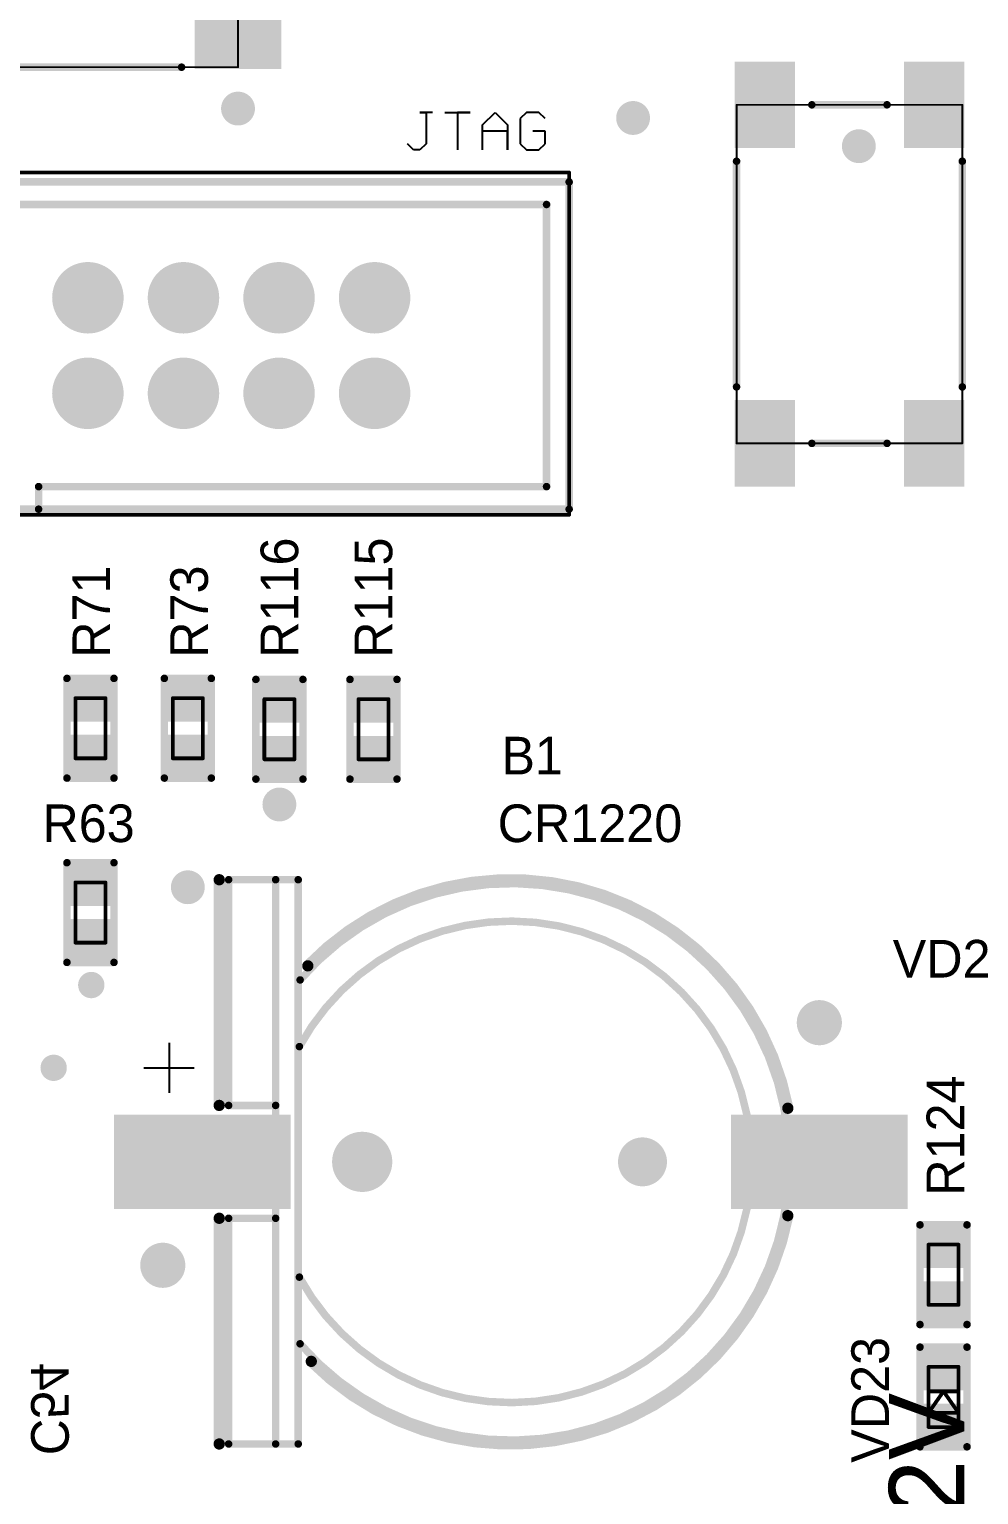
# Model space of a CAD drawing. Header units: millimetres. Extents: x 401 to 511, y 209 to 411.
# Drawn here: x 462.8 to 488.04, y 241.1 to 280.06 of the extents above; entities that cross this region are included whole.
import ezdxf

# ---------------------------------------------------------------- set-up
doc = ezdxf.new("R2010")
doc.units = ezdxf.units.MM
for name, color, linetype in [('BottomOverlay', 54, 'Continuous'), ('BottomSolder', 6, 'Continuous'), ('Mechanical1', 6, 'Continuous'), ('MultiLayer', 9, 'Continuous'), ('TopOverlay', 2, 'Continuous'), ('TopSolder', 216, 'Continuous')]:
    doc.layers.add(name, color=color, linetype=linetype)

msp = doc.modelspace()

# ---------------------------------------------------------------- linework, layer by layer
at = {"layer": 'BottomSolder'}
for points, const_width in [([(468.125, 277.948, 1), (468.575, 277.948, 1)], 0.45), ([(478.625, 277.698, 1), (479.075, 277.698, 1)], 0.45), ([(484.625, 276.948, 1), (485.075, 276.948, 1)], 0.45), ([(463.885, 272.918, 1), (464.835, 272.918, 1)], 0.95), ([(466.425, 272.918, 1), (467.375, 272.918, 1)], 0.95), ([(468.965, 272.918, 1), (469.915, 272.918, 1)], 0.95), ([(471.505, 272.918, 1), (472.455, 272.918, 1)], 0.95), ([(463.885, 270.378, 1), (464.835, 270.378, 1)], 0.95), ([(466.425, 270.378, 1), (467.375, 270.378, 1)], 0.95), ([(468.965, 270.378, 1), (469.915, 270.378, 1)], 0.95), ([(471.505, 270.378, 1), (472.455, 270.378, 1)], 0.95), ([(469.225, 259.448, 1), (469.675, 259.448, 1)], 0.45), ([(466.791, 257.248, 1), (467.241, 257.248, 1)], 0.45), ([(464.275, 254.648, 1), (464.625, 254.648, 1)], 0.35), ([(483.5, 253.648, 1), (484.1, 253.648, 1)], 0.6), ([(463.275, 252.448, 1), (463.625, 252.448, 1)], 0.35), ([(471.25, 249.948, 1), (472.05, 249.948, 1)], 0.8), ([(478.775, 249.948, 1), (479.425, 249.948, 1)], 0.65), ([(466.05, 247.198, 1), (466.65, 247.198, 1)], 0.6)]:
    msp.add_lwpolyline(points, format="xyb", close=True, dxfattribs=dict(at, const_width=const_width))
at = {"layer": 'Mechanical1'}
for p, q in [((466.516, 253.114), (466.516, 251.781)), ((465.85, 252.447), (467.183, 252.447))]:
    msp.add_line(p, q, dxfattribs=at)
for points, const_width in [([(468.35, 279.048), (468.35, 285.048)], 0.05), ([(459.35, 279.048), (468.35, 279.048)], 0.05), ([(481.6, 278.048), (487.6, 278.048)], 0.05), ([(481.6, 269.048), (481.6, 278.048)], 0.05), ([(487.6, 269.048), (487.6, 278.048)], 0.05), ([(444.15, 276.248), (477.15, 276.248)], 0.1), ([(477.15, 267.148), (477.15, 276.248)], 0.1), ([(481.6, 269.048), (487.6, 269.048)], 0.05), ([(444.15, 267.148), (477.15, 267.148)], 0.1), ([(464.028, 262.275), (464.828, 262.275)], 0.1), ([(464.028, 260.675), (464.028, 262.275)], 0.1), ([(464.828, 260.675), (464.828, 262.275)], 0.1), ([(466.616, 262.275), (467.416, 262.275)], 0.1), ([(466.616, 260.675), (466.616, 262.275)], 0.1), ([(467.416, 260.675), (467.416, 262.275)], 0.1), ([(469.05, 260.648), (469.05, 262.248)], 0.1), ([(469.05, 262.248), (469.85, 262.248)], 0.1), ([(469.85, 260.648), (469.85, 262.248)], 0.1), ([(471.55, 260.648), (471.55, 262.248)], 0.1), ([(471.55, 262.248), (472.35, 262.248)], 0.1), ([(472.35, 260.648), (472.35, 262.248)], 0.1), ([(464.028, 260.675), (464.828, 260.675)], 0.1), ([(466.616, 260.675), (467.416, 260.675)], 0.1), ([(469.05, 260.648), (469.85, 260.648)], 0.1), ([(471.55, 260.648), (472.35, 260.648)], 0.1), ([(468.1, 251.448), (468.1, 257.448)], 0.2), ([(468.1, 257.448), (469.95, 257.448)], 0.2), ([(469.35, 242.448), (469.35, 257.448)], 0.2), ([(469.95, 242.448), (469.95, 257.448)], 0.2), ([(464.028, 257.375), (464.828, 257.375)], 0.1), ([(464.028, 255.775), (464.028, 257.375)], 0.1), ([(464.828, 255.775), (464.828, 257.375)], 0.1), ([(464.028, 255.775), (464.828, 255.775)], 0.1), ([(468.1, 251.448), (469.35, 251.448)], 0.2), ([(468.1, 248.448), (469.35, 248.448)], 0.2), ([(468.1, 242.448), (468.1, 248.448)], 0.2), ([(486.7, 246.148), (486.7, 247.748)], 0.1), ([(486.7, 247.748), (487.5, 247.748)], 0.1), ([(487.5, 246.148), (487.5, 247.748)], 0.1), ([(486.7, 246.148), (487.5, 246.148)], 0.1), ([(486.7, 242.898), (486.7, 244.498)], 0.1), ([(486.7, 244.498), (487.5, 244.498)], 0.1), ([(487.5, 242.898), (487.5, 244.498)], 0.1), ([(486.7, 243.848), (487.5, 243.848)], 0.1), ([(486.7, 243.273), (487.1, 243.848)], 0.1), ([(487.1, 243.848), (487.5, 243.273)], 0.1), ([(486.7, 243.273), (487.5, 243.273)], 0.1), ([(486.7, 242.898), (487.5, 242.898)], 0.1), ([(468.1, 242.448), (469.95, 242.448)], 0.2)]:
    msp.add_lwpolyline(points, dxfattribs=dict(at, const_width=const_width))
for points, const_width in [([(468.337, 279.048, 1), (468.362, 279.048, 1)], 0.025), ([(468.337, 279.048, 1), (468.362, 279.048, 1)], 0.025), ([(481.588, 278.048, 1), (481.613, 278.048, 1)], 0.025), ([(481.588, 278.048, 1), (481.613, 278.048, 1)], 0.025), ([(487.588, 278.048, 1), (487.613, 278.048, 1)], 0.025), ([(487.588, 278.048, 1), (487.613, 278.048, 1)], 0.025), ([(477.125, 276.248, 1), (477.175, 276.248, 1)], 0.05), ([(477.125, 276.248, 1), (477.175, 276.248, 1)], 0.05), ([(481.588, 269.048, 1), (481.613, 269.048, 1)], 0.025), ([(481.588, 269.048, 1), (481.613, 269.048, 1)], 0.025), ([(487.588, 269.048, 1), (487.613, 269.048, 1)], 0.025), ([(487.588, 269.048, 1), (487.613, 269.048, 1)], 0.025), ([(477.125, 267.148, 1), (477.175, 267.148, 1)], 0.05), ([(477.125, 267.148, 1), (477.175, 267.148, 1)], 0.05), ([(464.003, 262.275, 1), (464.053, 262.275, 1)], 0.05), ([(464.003, 262.275, 1), (464.053, 262.275, 1)], 0.05), ([(464.803, 262.275, 1), (464.853, 262.275, 1)], 0.05), ([(464.803, 262.275, 1), (464.853, 262.275, 1)], 0.05), ([(466.591, 262.275, 1), (466.641, 262.275, 1)], 0.05), ([(466.591, 262.275, 1), (466.641, 262.275, 1)], 0.05), ([(467.391, 262.275, 1), (467.441, 262.275, 1)], 0.05), ([(467.391, 262.275, 1), (467.441, 262.275, 1)], 0.05), ([(469.025, 262.248, 1), (469.075, 262.248, 1)], 0.05), ([(469.025, 262.248, 1), (469.075, 262.248, 1)], 0.05), ([(469.825, 262.248, 1), (469.875, 262.248, 1)], 0.05), ([(469.825, 262.248, 1), (469.875, 262.248, 1)], 0.05), ([(471.525, 262.248, 1), (471.575, 262.248, 1)], 0.05), ([(471.525, 262.248, 1), (471.575, 262.248, 1)], 0.05), ([(472.325, 262.248, 1), (472.375, 262.248, 1)], 0.05), ([(472.325, 262.248, 1), (472.375, 262.248, 1)], 0.05), ([(464.003, 260.675, 1), (464.053, 260.675, 1)], 0.05), ([(464.003, 260.675, 1), (464.053, 260.675, 1)], 0.05), ([(464.803, 260.675, 1), (464.853, 260.675, 1)], 0.05), ([(464.803, 260.675, 1), (464.853, 260.675, 1)], 0.05), ([(466.591, 260.675, 1), (466.641, 260.675, 1)], 0.05), ([(466.591, 260.675, 1), (466.641, 260.675, 1)], 0.05), ([(467.391, 260.675, 1), (467.441, 260.675, 1)], 0.05), ([(467.391, 260.675, 1), (467.441, 260.675, 1)], 0.05), ([(469.025, 260.648, 1), (469.075, 260.648, 1)], 0.05), ([(469.025, 260.648, 1), (469.075, 260.648, 1)], 0.05), ([(469.825, 260.648, 1), (469.875, 260.648, 1)], 0.05), ([(469.825, 260.648, 1), (469.875, 260.648, 1)], 0.05), ([(471.525, 260.648, 1), (471.575, 260.648, 1)], 0.05), ([(471.525, 260.648, 1), (471.575, 260.648, 1)], 0.05), ([(472.325, 260.648, 1), (472.375, 260.648, 1)], 0.05), ([(472.325, 260.648, 1), (472.375, 260.648, 1)], 0.05), ([(468.05, 257.448, 1), (468.15, 257.448, 1)], 0.1), ([(468.05, 257.448, 1), (468.15, 257.448, 1)], 0.1), ([(469.3, 257.448, 1), (469.4, 257.448, 1)], 0.1), ([(469.9, 257.448, 1), (470, 257.448, 1)], 0.1), ([(469.9, 257.448, 1), (470, 257.448, 1)], 0.1), ([(464.003, 257.375, 1), (464.053, 257.375, 1)], 0.05), ([(464.003, 257.375, 1), (464.053, 257.375, 1)], 0.05), ([(464.803, 257.375, 1), (464.853, 257.375, 1)], 0.05), ([(464.803, 257.375, 1), (464.853, 257.375, 1)], 0.05), ([(464.003, 255.775, 1), (464.053, 255.775, 1)], 0.05), ([(464.003, 255.775, 1), (464.053, 255.775, 1)], 0.05), ([(464.803, 255.775, 1), (464.853, 255.775, 1)], 0.05), ([(464.803, 255.775, 1), (464.853, 255.775, 1)], 0.05), ([(469.95, 254.784, 1), (470.05, 254.784, 1)], 0.1), ([(469.931, 253.012, 1), (470.031, 253.012, 1)], 0.1), ([(468.05, 251.448, 1), (468.15, 251.448, 1)], 0.1), ([(468.05, 251.448, 1), (468.15, 251.448, 1)], 0.1), ([(469.3, 251.448, 1), (469.4, 251.448, 1)], 0.1), ([(468.05, 248.448, 1), (468.15, 248.448, 1)], 0.1), ([(468.05, 248.448, 1), (468.15, 248.448, 1)], 0.1), ([(469.3, 248.448, 1), (469.4, 248.448, 1)], 0.1), ([(486.675, 247.748, 1), (486.725, 247.748, 1)], 0.05), ([(486.675, 247.748, 1), (486.725, 247.748, 1)], 0.05), ([(487.475, 247.748, 1), (487.525, 247.748, 1)], 0.05), ([(487.475, 247.748, 1), (487.525, 247.748, 1)], 0.05), ([(469.931, 246.883, 1), (470.031, 246.883, 1)], 0.1), ([(486.675, 246.148, 1), (486.725, 246.148, 1)], 0.05), ([(486.675, 246.148, 1), (486.725, 246.148, 1)], 0.05), ([(487.475, 246.148, 1), (487.525, 246.148, 1)], 0.05), ([(487.475, 246.148, 1), (487.525, 246.148, 1)], 0.05), ([(469.95, 245.111, 1), (470.05, 245.111, 1)], 0.1), ([(486.675, 244.498, 1), (486.725, 244.498, 1)], 0.05), ([(486.675, 244.498, 1), (486.725, 244.498, 1)], 0.05), ([(487.475, 244.498, 1), (487.525, 244.498, 1)], 0.05), ([(487.475, 244.498, 1), (487.525, 244.498, 1)], 0.05), ([(486.675, 243.848, 1), (486.725, 243.848, 1)], 0.05), ([(487.075, 243.848, 1), (487.125, 243.848, 1)], 0.05), ([(487.075, 243.848, 1), (487.125, 243.848, 1)], 0.05), ([(487.475, 243.848, 1), (487.525, 243.848, 1)], 0.05), ([(486.675, 243.273, 1), (486.725, 243.273, 1)], 0.05), ([(486.675, 243.273, 1), (486.725, 243.273, 1)], 0.05), ([(487.475, 243.273, 1), (487.525, 243.273, 1)], 0.05), ([(487.475, 243.273, 1), (487.525, 243.273, 1)], 0.05), ([(486.675, 242.898, 1), (486.725, 242.898, 1)], 0.05), ([(486.675, 242.898, 1), (486.725, 242.898, 1)], 0.05), ([(487.475, 242.898, 1), (487.525, 242.898, 1)], 0.05), ([(487.475, 242.898, 1), (487.525, 242.898, 1)], 0.05), ([(468.05, 242.448, 1), (468.15, 242.448, 1)], 0.1), ([(468.05, 242.448, 1), (468.15, 242.448, 1)], 0.1), ([(469.3, 242.448, 1), (469.4, 242.448, 1)], 0.1), ([(469.9, 242.448, 1), (470, 242.448, 1)], 0.1), ([(469.9, 242.448, 1), (470, 242.448, 1)], 0.1)]:
    msp.add_lwpolyline(points, format="xyb", close=True, dxfattribs=dict(at, const_width=const_width))
at = {"layer": 'Mechanical1', "const_width": 0.2}
for points in [[(470, 254.784, -2.687835), (470, 245.111)], [(469.981, 253.012, -3.921661), (469.981, 246.883)]]:
    msp.add_lwpolyline(points, format="xyb", dxfattribs=at)
at = {"layer": 'MultiLayer'}
for points, const_width in [([(468.175, 277.948, 1), (468.525, 277.948, 1)], 0.35), ([(478.675, 277.698, 1), (479.025, 277.698, 1)], 0.35), ([(484.675, 276.948, 1), (485.025, 276.948, 1)], 0.35), ([(463.935, 272.918, 1), (464.785, 272.918, 1)], 0.85), ([(466.475, 272.918, 1), (467.325, 272.918, 1)], 0.85), ([(469.015, 272.918, 1), (469.865, 272.918, 1)], 0.85), ([(471.555, 272.918, 1), (472.405, 272.918, 1)], 0.85), ([(463.935, 270.378, 1), (464.785, 270.378, 1)], 0.85), ([(466.475, 270.378, 1), (467.325, 270.378, 1)], 0.85), ([(469.015, 270.378, 1), (469.865, 270.378, 1)], 0.85), ([(471.555, 270.378, 1), (472.405, 270.378, 1)], 0.85), ([(469.275, 259.448, 1), (469.625, 259.448, 1)], 0.35), ([(466.841, 257.248, 1), (467.191, 257.248, 1)], 0.35), ([(464.275, 254.648, 1), (464.625, 254.648, 1)], 0.35), ([(483.55, 253.648, 1), (484.05, 253.648, 1)], 0.5), ([(463.275, 252.448, 1), (463.625, 252.448, 1)], 0.35), ([(471.3, 249.948, 1), (472, 249.948, 1)], 0.7), ([(478.825, 249.948, 1), (479.375, 249.948, 1)], 0.55), ([(466.1, 247.198, 1), (466.6, 247.198, 1)], 0.5)]:
    msp.add_lwpolyline(points, format="xyb", close=True, dxfattribs=dict(at, const_width=const_width))
at = {"layer": 'TopOverlay'}
for p, q in [((473.516, 277.847), (473.183, 277.847)), ((473.183, 277.847), (473.35, 277.847)), ((473.35, 277.847), (473.35, 277.014)), ((473.85, 277.847), (474.516, 277.847)), ((474.516, 277.847), (474.183, 277.847)), ((474.183, 277.847), (474.183, 276.848)), ((474.849, 277.514), (475.183, 277.847)), ((475.183, 277.847), (475.516, 277.514)), ((476.016, 277.847), (475.849, 277.681)), ((476.349, 277.847), (476.016, 277.847)), ((476.515, 277.681), (476.349, 277.847)), ((474.849, 276.848), (474.849, 277.514)), ((475.516, 277.514), (475.516, 276.848)), ((475.849, 277.681), (475.849, 277.014)), ((473.017, 276.848), (472.85, 277.014)), ((473.35, 277.014), (473.183, 276.848)), ((475.516, 277.347), (474.849, 277.347)), ((475.516, 276.848), (475.516, 277.347)), ((475.849, 277.014), (476.016, 276.848)), ((476.515, 277.347), (476.182, 277.347)), ((476.349, 276.848), (476.515, 277.014)), ((476.515, 277.014), (476.515, 277.347)), ((473.183, 276.848), (473.017, 276.848)), ((476.016, 276.848), (476.349, 276.848)), ((466.516, 253.114), (466.516, 251.781)), ((465.85, 252.447), (467.183, 252.447))]:
    msp.add_line(p, q, dxfattribs=at)
for points, const_width in [([(460.85, 279.048), (466.85, 279.048)], 0.2), ([(483.6, 278.048), (485.6, 278.048)], 0.2), ([(481.6, 270.548), (481.6, 276.548)], 0.2), ([(487.6, 270.548), (487.6, 276.548)], 0.2), ([(443.95, 275.998), (477.15, 275.998)], 0.2), ([(477.15, 267.298), (477.15, 275.998)], 0.2), ([(444.55, 275.398), (476.55, 275.398)], 0.2), ([(476.55, 267.898), (476.55, 275.398)], 0.2), ([(483.6, 269.048), (485.6, 269.048)], 0.2), ([(463.05, 267.298), (463.05, 267.898)], 0.2), ([(463.05, 267.898), (476.55, 267.898)], 0.2), ([(443.95, 267.298), (477.15, 267.298)], 0.2), ([(463.803, 262.8), (465.053, 262.8)], 0.2), ([(463.803, 260.15), (463.803, 262.8)], 0.2), ([(465.053, 260.15), (465.053, 262.8)], 0.2), ([(466.391, 262.8), (467.641, 262.8)], 0.2), ([(466.391, 260.15), (466.391, 262.8)], 0.2), ([(467.641, 260.15), (467.641, 262.8)], 0.2), ([(468.825, 260.123), (468.825, 262.773)], 0.2), ([(468.825, 262.773), (470.075, 262.773)], 0.2), ([(470.075, 260.123), (470.075, 262.773)], 0.2), ([(471.325, 260.123), (471.325, 262.773)], 0.2), ([(471.325, 262.773), (472.575, 262.773)], 0.2), ([(472.575, 260.123), (472.575, 262.773)], 0.2), ([(463.803, 260.15), (465.053, 260.15)], 0.2), ([(466.391, 260.15), (467.641, 260.15)], 0.2), ([(468.825, 260.123), (470.075, 260.123)], 0.2), ([(471.325, 260.123), (472.575, 260.123)], 0.2), ([(463.803, 257.9), (465.053, 257.9)], 0.2), ([(463.803, 255.25), (463.803, 257.9)], 0.2), ([(465.053, 255.25), (465.053, 257.9)], 0.2), ([(467.85, 251.448), (467.85, 257.448)], 0.3), ([(463.803, 255.25), (465.053, 255.25)], 0.2), ([(467.85, 242.448), (467.85, 248.448)], 0.3), ([(486.475, 245.623), (486.475, 248.273)], 0.2), ([(486.475, 248.273), (487.725, 248.273)], 0.2), ([(487.725, 245.623), (487.725, 248.273)], 0.2), ([(486.475, 245.623), (487.725, 245.623)], 0.2), ([(486.475, 242.373), (486.475, 245.023)], 0.2), ([(486.475, 245.023), (487.725, 245.023)], 0.2), ([(487.725, 242.373), (487.725, 245.023)], 0.2), ([(486.475, 242.373), (487.725, 242.373)], 0.2)]:
    msp.add_lwpolyline(points, dxfattribs=dict(at, const_width=const_width))
for points, const_width in [([(466.8, 279.048, 1), (466.9, 279.048, 1)], 0.1), ([(483.55, 278.048, 1), (483.65, 278.048, 1)], 0.1), ([(485.55, 278.048, 1), (485.65, 278.048, 1)], 0.1), ([(481.55, 276.548, 1), (481.65, 276.548, 1)], 0.1), ([(487.55, 276.548, 1), (487.65, 276.548, 1)], 0.1), ([(477.1, 275.998, 1), (477.2, 275.998, 1)], 0.1), ([(477.1, 275.998, 1), (477.2, 275.998, 1)], 0.1), ([(476.5, 275.398, 1), (476.6, 275.398, 1)], 0.1), ([(476.5, 275.398, 1), (476.6, 275.398, 1)], 0.1), ([(481.55, 270.548, 1), (481.65, 270.548, 1)], 0.1), ([(487.55, 270.548, 1), (487.65, 270.548, 1)], 0.1), ([(483.55, 269.048, 1), (483.65, 269.048, 1)], 0.1), ([(485.55, 269.048, 1), (485.65, 269.048, 1)], 0.1), ([(463, 267.898, 1), (463.1, 267.898, 1)], 0.1), ([(463, 267.898, 1), (463.1, 267.898, 1)], 0.1), ([(476.5, 267.898, 1), (476.6, 267.898, 1)], 0.1), ([(476.5, 267.898, 1), (476.6, 267.898, 1)], 0.1), ([(463, 267.298, 1), (463.1, 267.298, 1)], 0.1), ([(477.1, 267.298, 1), (477.2, 267.298, 1)], 0.1), ([(477.1, 267.298, 1), (477.2, 267.298, 1)], 0.1), ([(463.753, 262.8, 1), (463.853, 262.8, 1)], 0.1), ([(463.753, 262.8, 1), (463.853, 262.8, 1)], 0.1), ([(465.003, 262.8, 1), (465.103, 262.8, 1)], 0.1), ([(465.003, 262.8, 1), (465.103, 262.8, 1)], 0.1), ([(466.341, 262.8, 1), (466.441, 262.8, 1)], 0.1), ([(466.341, 262.8, 1), (466.441, 262.8, 1)], 0.1), ([(467.591, 262.8, 1), (467.691, 262.8, 1)], 0.1), ([(467.591, 262.8, 1), (467.691, 262.8, 1)], 0.1), ([(468.775, 262.773, 1), (468.875, 262.773, 1)], 0.1), ([(468.775, 262.773, 1), (468.875, 262.773, 1)], 0.1), ([(470.025, 262.773, 1), (470.125, 262.773, 1)], 0.1), ([(470.025, 262.773, 1), (470.125, 262.773, 1)], 0.1), ([(471.275, 262.773, 1), (471.375, 262.773, 1)], 0.1), ([(471.275, 262.773, 1), (471.375, 262.773, 1)], 0.1), ([(472.525, 262.773, 1), (472.625, 262.773, 1)], 0.1), ([(472.525, 262.773, 1), (472.625, 262.773, 1)], 0.1), ([(463.753, 260.15, 1), (463.853, 260.15, 1)], 0.1), ([(463.753, 260.15, 1), (463.853, 260.15, 1)], 0.1), ([(465.003, 260.15, 1), (465.103, 260.15, 1)], 0.1), ([(465.003, 260.15, 1), (465.103, 260.15, 1)], 0.1), ([(466.341, 260.15, 1), (466.441, 260.15, 1)], 0.1), ([(466.341, 260.15, 1), (466.441, 260.15, 1)], 0.1), ([(467.591, 260.15, 1), (467.691, 260.15, 1)], 0.1), ([(467.591, 260.15, 1), (467.691, 260.15, 1)], 0.1), ([(468.775, 260.123, 1), (468.875, 260.123, 1)], 0.1), ([(468.775, 260.123, 1), (468.875, 260.123, 1)], 0.1), ([(470.025, 260.123, 1), (470.125, 260.123, 1)], 0.1), ([(470.025, 260.123, 1), (470.125, 260.123, 1)], 0.1), ([(471.275, 260.123, 1), (471.375, 260.123, 1)], 0.1), ([(471.275, 260.123, 1), (471.375, 260.123, 1)], 0.1), ([(472.525, 260.123, 1), (472.625, 260.123, 1)], 0.1), ([(472.525, 260.123, 1), (472.625, 260.123, 1)], 0.1), ([(463.753, 257.9, 1), (463.853, 257.9, 1)], 0.1), ([(463.753, 257.9, 1), (463.853, 257.9, 1)], 0.1), ([(465.003, 257.9, 1), (465.103, 257.9, 1)], 0.1), ([(465.003, 257.9, 1), (465.103, 257.9, 1)], 0.1), ([(467.775, 257.448, 1), (467.925, 257.448, 1)], 0.15), ([(463.753, 255.25, 1), (463.853, 255.25, 1)], 0.1), ([(463.753, 255.25, 1), (463.853, 255.25, 1)], 0.1), ([(465.003, 255.25, 1), (465.103, 255.25, 1)], 0.1), ([(465.003, 255.25, 1), (465.103, 255.25, 1)], 0.1), ([(470.13, 255.158, 1), (470.28, 255.158, 1)], 0.15), ([(467.775, 251.448, 1), (467.925, 251.448, 1)], 0.15), ([(482.888, 251.373, 1), (483.038, 251.373, 1)], 0.15), ([(467.775, 248.448, 1), (467.925, 248.448, 1)], 0.15), ([(482.887, 248.517, 1), (483.037, 248.517, 1)], 0.15), ([(486.425, 248.273, 1), (486.525, 248.273, 1)], 0.1), ([(486.425, 248.273, 1), (486.525, 248.273, 1)], 0.1), ([(487.675, 248.273, 1), (487.775, 248.273, 1)], 0.1), ([(487.675, 248.273, 1), (487.775, 248.273, 1)], 0.1), ([(486.425, 245.623, 1), (486.525, 245.623, 1)], 0.1), ([(486.425, 245.623, 1), (486.525, 245.623, 1)], 0.1), ([(487.675, 245.623, 1), (487.775, 245.623, 1)], 0.1), ([(487.675, 245.623, 1), (487.775, 245.623, 1)], 0.1), ([(486.425, 245.023, 1), (486.525, 245.023, 1)], 0.1), ([(486.425, 245.023, 1), (486.525, 245.023, 1)], 0.1), ([(487.675, 245.023, 1), (487.775, 245.023, 1)], 0.1), ([(487.675, 245.023, 1), (487.775, 245.023, 1)], 0.1), ([(470.222, 244.644, 1), (470.372, 244.644, 1)], 0.15), ([(467.775, 242.448, 1), (467.925, 242.448, 1)], 0.15), ([(486.425, 242.373, 1), (486.525, 242.373, 1)], 0.1), ([(486.425, 242.373, 1), (486.525, 242.373, 1)], 0.1), ([(487.675, 242.373, 1), (487.775, 242.373, 1)], 0.1), ([(487.675, 242.373, 1), (487.775, 242.373, 1)], 0.1)]:
    msp.add_lwpolyline(points, format="xyb", close=True, dxfattribs=dict(at, const_width=const_width))
at = {"layer": 'TopOverlay', "const_width": 0.3}
for points in [[(470.205, 255.158, -0.60709), (482.963, 251.373)], [(482.962, 248.517, -0.600861), (470.297, 244.644)]]:
    msp.add_lwpolyline(points, format="xyb", dxfattribs=at)
at = {"layer": 'TopSolder'}
for points, const_width in [([(468.125, 277.948, 1), (468.575, 277.948, 1)], 0.45), ([(478.625, 277.698, 1), (479.075, 277.698, 1)], 0.45), ([(484.625, 276.948, 1), (485.075, 276.948, 1)], 0.45), ([(463.885, 272.918, 1), (464.835, 272.918, 1)], 0.95), ([(466.425, 272.918, 1), (467.375, 272.918, 1)], 0.95), ([(468.965, 272.918, 1), (469.915, 272.918, 1)], 0.95), ([(471.505, 272.918, 1), (472.455, 272.918, 1)], 0.95), ([(463.885, 270.378, 1), (464.835, 270.378, 1)], 0.95), ([(466.425, 270.378, 1), (467.375, 270.378, 1)], 0.95), ([(468.965, 270.378, 1), (469.915, 270.378, 1)], 0.95), ([(471.505, 270.378, 1), (472.455, 270.378, 1)], 0.95), ([(469.225, 259.448, 1), (469.675, 259.448, 1)], 0.45), ([(466.791, 257.248, 1), (467.241, 257.248, 1)], 0.45), ([(464.275, 254.648, 1), (464.625, 254.648, 1)], 0.35), ([(483.5, 253.648, 1), (484.1, 253.648, 1)], 0.6), ([(463.275, 252.448, 1), (463.625, 252.448, 1)], 0.35), ([(471.25, 249.948, 1), (472.05, 249.948, 1)], 0.8), ([(478.775, 249.948, 1), (479.425, 249.948, 1)], 0.65), ([(466.05, 247.198, 1), (466.65, 247.198, 1)], 0.6)]:
    msp.add_lwpolyline(points, format="xyb", close=True, dxfattribs=dict(at, const_width=const_width))
for points in [[(469.5, 280.598), (467.2, 280.598), (469.5, 278.998), (467.2, 278.998)], [(481.55, 279.198), (481.55, 276.898), (483.15, 279.198), (483.15, 276.898)], [(486.05, 279.198), (486.05, 276.898), (487.65, 279.198), (487.65, 276.898)], [(481.55, 270.198), (481.55, 267.898), (483.15, 270.198), (483.15, 267.898)], [(486.05, 270.198), (486.05, 267.898), (487.65, 270.198), (487.65, 267.898)], [(464.953, 262.7), (463.903, 262.7), (464.953, 261.65), (463.903, 261.65)], [(467.541, 262.7), (466.491, 262.7), (467.541, 261.65), (466.491, 261.65)], [(469.975, 262.673), (468.925, 262.673), (469.975, 261.623), (468.925, 261.623)], [(472.475, 262.673), (471.425, 262.673), (472.475, 261.623), (471.425, 261.623)], [(464.953, 261.3), (463.903, 261.3), (464.953, 260.25), (463.903, 260.25)], [(467.541, 261.3), (466.491, 261.3), (467.541, 260.25), (466.491, 260.25)], [(469.975, 261.273), (468.925, 261.273), (469.975, 260.223), (468.925, 260.223)], [(472.475, 261.273), (471.425, 261.273), (472.475, 260.223), (471.425, 260.223)], [(463.903, 256.75), (464.953, 256.75), (463.903, 257.8), (464.953, 257.8)], [(463.903, 255.35), (464.953, 255.35), (463.903, 256.4), (464.953, 256.4)], [(465.05, 248.698), (469.75, 248.698), (465.05, 251.198), (469.75, 251.198)], [(481.45, 248.698), (486.15, 248.698), (481.45, 251.198), (486.15, 251.198)], [(486.575, 247.123), (487.625, 247.123), (486.575, 248.173), (487.625, 248.173)], [(486.575, 245.723), (487.625, 245.723), (486.575, 246.773), (487.625, 246.773)], [(487.625, 244.923), (486.575, 244.923), (487.625, 243.873), (486.575, 243.873)], [(487.625, 243.523), (486.575, 243.523), (487.625, 242.473), (486.575, 242.473)]]:
    msp.add_solid(points, dxfattribs=at)

# ---------------------------------------------------------------- texts
at = {"layer": 'BottomOverlay', "text_generation_flag": 2}
msp.add_text('C54', height=1, rotation=270, dxfattribs=at).set_placement((462.85, 242.148))
at = {"layer": 'TopOverlay'}
for s, height, p in [('R116', 1, (469.95, 263.348)), ('R115', 1, (472.45, 263.348)), ('R71', 1, (464.95, 263.348)), ('R73', 1, (467.55, 263.348)), ('R124', 1, (487.65, 249.048)), ('VD23', 1, (485.65, 241.948)), ('12V', 2, (487.65, 239.048))]:
    msp.add_text(s, height=height, rotation=90, dxfattribs=at).set_placement(p)
for s, p in [('B1', (475.35, 260.248)), ('R63', (463.15, 258.448)), ('CR1220', (475.25, 258.448)), ('VD22', (485.75, 254.848))]:
    msp.add_text(s, height=1, dxfattribs=at).set_placement(p)

doc.saveas('drawing.dxf')
